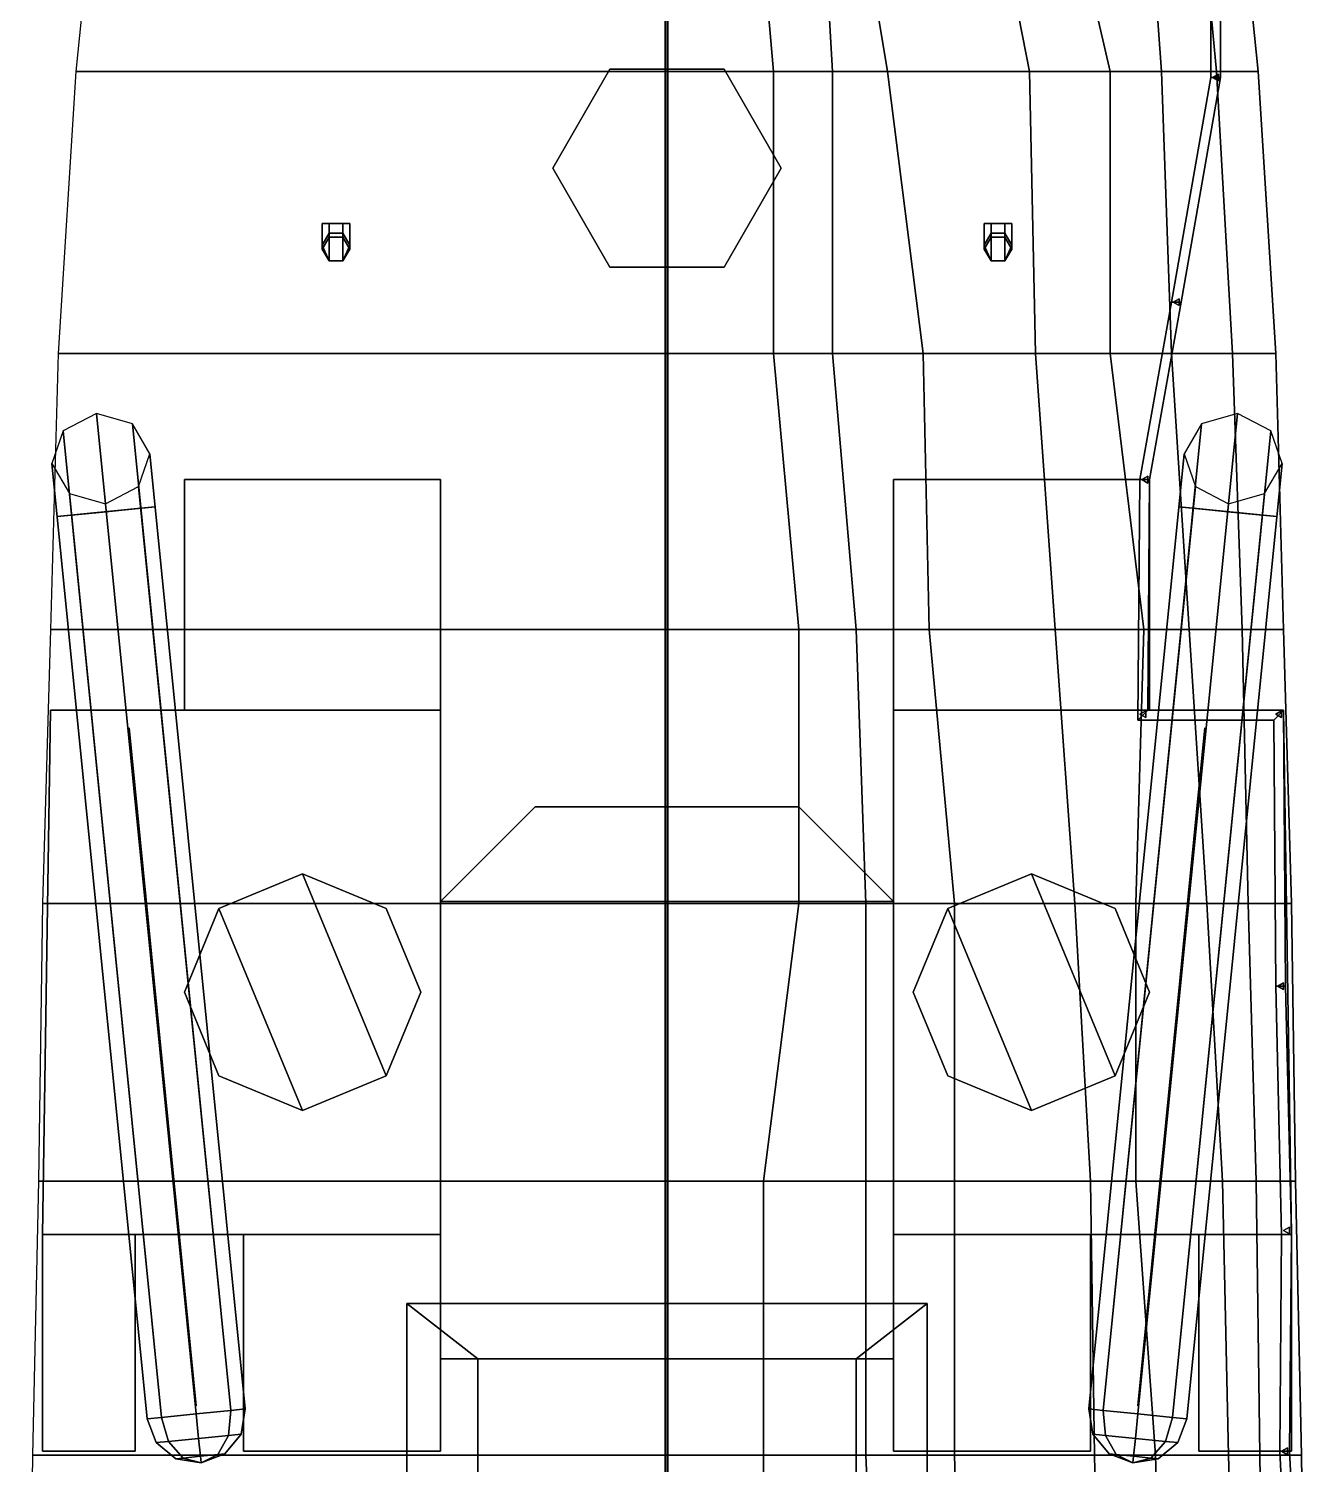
# Model space of a CAD drawing. Extents: x -3.2 to 3.2, y -17.6 to 17.6.
# Drawn here: x -3.24 to 3.24, y 1.46 to 8.75 of the extents above; entities that cross this region are included whole.
import ezdxf

# ---------------------------------------------------------------- set-up
doc = ezdxf.new("R2010")
doc.units = 0
doc.layers.get('0').update_dxf_attribs({"linetype": 'CONTINUOUS'})

msp = doc.modelspace()

# ---------------------------------------------------------------- linework, layer by layer
for points in [[(-0.01, -1.16, 8.38), (0.005, -1.16, 8.39), (0.005, 17.52, 5.0087), (-0.01, 17.52, 5)], [(0.005, -1.16, 8.37), (-0.01, -1.16, 8.38), (-0.01, 17.52, 5), (0.005, 17.52, 4.9913)], [(0.005, -1.16, 8.39), (0.005, -1.16, 8.37), (0.005, 17.52, 4.9913), (0.005, 17.52, 5.0087)], [(-3, 8.53, 2.75), (3, 8.53, 2.75), (2.86, 9.91, 2.84), (-2.86, 9.91, 2.84)], [(0, 9.91, -1.19), (0.42, 9.91, -0.83), (0.54, 8.53, -0.83), (0, 8.53, -1.19)], [(0.84, 8.53, -0.59), (0.54, 8.53, -0.83), (0.42, 9.91, -0.83), (0.76, 9.91, -0.48)], [(1.12, 8.53, -0.27), (0.84, 8.53, -0.59), (0.76, 9.91, -0.48), (0.89, 9.91, -0.27)], [(1.84, 8.53, 0.75), (1.12, 8.53, -0.27), (0.89, 9.91, -0.27), (1.57, 9.91, 0.84)], [(2.25, 8.53, 1.08), (1.84, 8.53, 0.75), (1.57, 9.91, 0.84), (1.93, 9.91, 1.25)], [(2.51, 8.53, 1.22), (2.25, 8.53, 1.08), (1.93, 9.91, 1.25), (2.41, 9.91, 1.53)], [(2.79, 8.53, 1.3), (2.51, 8.53, 1.22), (2.41, 9.91, 1.53), (2.66, 9.91, 1.59)], [(3, 8.53, 2.75), (2.79, 8.53, 1.3), (2.66, 9.91, 1.59), (2.86, 9.91, 2.84)], [(2.81, 8.5, 3.56), (2.81, 9.65, 3.63), (2.76, 9.65, 3.63), (2.76, 8.5, 3.56)], [(2.76, 8.5, 3.56), (2.76, 9.65, 3.63), (2.81, 9.65, 3.63), (2.81, 8.5, 3.56)], [(-3.09, 7.1, 2.67), (3.09, 7.1, 2.67), (3, 8.53, 2.75), (-3, 8.53, 2.75)], [(-0.29, 8.5423, 2.75), (-0.58, 8.04, 2.72), (-0.58, 8.04, 3.7), (-0.29, 8.5423, 3.7)], [(0.29, 8.5423, 2.75), (-0.29, 8.5423, 2.75), (-0.29, 8.5423, 3.7), (0.29, 8.5423, 3.7)], [(0, 8.53, -1.19), (0.54, 8.53, -0.83), (0.54, 7.1, -0.94), (0, 7.1, -1.19)], [(0, -10.87, -0.6973), (0, 8.53, -1.19), (0, 8.53, -1.24), (0, -10.87, -1.47)], [(0, -10.87, -1.47), (0, 8.53, -1.24), (0, 8.53, -1.19), (0, -10.87, -0.6973)], [(0.58, 8.04, 2.72), (0.29, 8.5423, 2.75), (0.29, 8.5423, 3.7), (0.58, 8.04, 3.7)], [(0.84, 7.1, -0.76), (0.54, 7.1, -0.94), (0.54, 8.53, -0.83), (0.84, 8.53, -0.59)], [(1.3, 7.1, -0.27), (0.84, 7.1, -0.76), (0.84, 8.53, -0.59), (1.12, 8.53, -0.27)], [(1.87, 7.1, 0.48), (1.3, 7.1, -0.27), (1.12, 8.53, -0.27), (1.84, 8.53, 0.75)], [(2.25, 7.1, 0.84), (1.87, 7.1, 0.48), (1.84, 8.53, 0.75), (2.25, 8.53, 1.08)], [(2.56, 7.1, 0.97), (2.25, 7.1, 0.84), (2.25, 8.53, 1.08), (2.51, 8.53, 1.22)], [(2.87, 7.1, 1.04), (2.56, 7.1, 0.97), (2.51, 8.53, 1.22), (2.79, 8.53, 1.3)], [(3.09, 7.1, 2.67), (2.87, 7.1, 1.04), (2.79, 8.53, 1.3), (3, 8.53, 2.75)], [(2.56, 7.36, 3.5), (2.76, 8.5, 3.56), (2.81, 8.5, 3.56), (2.61, 7.36, 3.5)], [(2.61, 7.36, 3.5), (2.81, 8.5, 3.56), (2.76, 8.5, 3.56), (2.56, 7.36, 3.5)], [(2.8, 8.5173, 2.74), (2.77, 8.5, 2.74), (2.77, 8.5, 3.56), (2.8, 8.5173, 3.56)], [(2.77, 8.5, 2.74), (2.8, 8.4827, 2.74), (2.8, 8.4827, 3.56), (2.77, 8.5, 3.56)], [(2.8, 8.4827, 2.74), (2.8, 8.5173, 2.74), (2.8, 8.5173, 3.56), (2.8, 8.4827, 3.56)], [(-0.58, 8.04, 2.72), (-0.29, 7.5377, 2.69), (-0.29, 7.5377, 3.7), (-0.58, 8.04, 3.7)], [(0.29, 7.5377, 2.69), (0.58, 8.04, 2.72), (0.58, 8.04, 3.7), (0.29, 7.5377, 3.7)], [(-1.75, 7.76, 3.38), (-1.61, 7.76, 3.38), (-1.645, 7.76, 3.29), (-1.715, 7.76, 3.29)], [(-1.715, 7.76, 3.51), (-1.645, 7.76, 3.51), (-1.61, 7.76, 3.38), (-1.75, 7.76, 3.38)], [(-1.75, 7.65, 3.31), (-1.715, 7.57, 3.37), (-1.715, 7.76, 3.51), (-1.75, 7.76, 3.38)], [(-1.715, 7.7109, 3.2491), (-1.75, 7.65, 3.31), (-1.75, 7.76, 3.38), (-1.715, 7.76, 3.29)], [(-1.645, 7.7109, 3.2491), (-1.715, 7.7109, 3.2491), (-1.715, 7.76, 3.29), (-1.645, 7.76, 3.29)], [(-1.715, 7.57, 3.37), (-1.645, 7.57, 3.37), (-1.645, 7.76, 3.51), (-1.715, 7.76, 3.51)], [(-1.645, 7.57, 3.37), (-1.61, 7.65, 3.31), (-1.61, 7.76, 3.38), (-1.645, 7.76, 3.51)], [(-1.61, 7.65, 3.31), (-1.645, 7.7109, 3.2491), (-1.645, 7.76, 3.29), (-1.61, 7.76, 3.38)], [(1.645, 7.7109, 3.2491), (1.61, 7.65, 3.31), (1.61, 7.76, 3.38), (1.645, 7.76, 3.29)], [(1.61, 7.76, 3.38), (1.75, 7.76, 3.38), (1.715, 7.76, 3.29), (1.645, 7.76, 3.29)], [(1.61, 7.65, 3.31), (1.645, 7.57, 3.37), (1.645, 7.76, 3.51), (1.61, 7.76, 3.38)], [(1.645, 7.76, 3.51), (1.715, 7.76, 3.51), (1.75, 7.76, 3.38), (1.61, 7.76, 3.38)], [(1.645, 7.57, 3.37), (1.715, 7.57, 3.37), (1.715, 7.76, 3.51), (1.645, 7.76, 3.51)], [(1.715, 7.7109, 3.2491), (1.645, 7.7109, 3.2491), (1.645, 7.76, 3.29), (1.715, 7.76, 3.29)], [(1.715, 7.57, 3.37), (1.75, 7.65, 3.31), (1.75, 7.76, 3.38), (1.715, 7.76, 3.51)], [(1.75, 7.65, 3.31), (1.715, 7.7109, 3.2491), (1.715, 7.76, 3.29), (1.75, 7.76, 3.38)], [(-1.715, 7.6906, 3.2), (-1.75, 7.63, 3.2), (-1.75, 7.65, 3.31), (-1.715, 7.7109, 3.2491)], [(-1.715, 7.6906, 2.69), (-1.75, 7.63, 2.69), (-1.75, 7.63, 3.2), (-1.715, 7.6906, 3.2)], [(-1.75, 7.63, 3.2), (-1.715, 7.5694, 3.2), (-1.715, 7.57, 3.37), (-1.75, 7.65, 3.31)], [(-1.645, 7.6906, 3.2), (-1.715, 7.6906, 3.2), (-1.715, 7.7109, 3.2491), (-1.645, 7.7109, 3.2491)], [(-1.645, 7.6906, 2.69), (-1.715, 7.6906, 2.69), (-1.715, 7.6906, 3.2), (-1.645, 7.6906, 3.2)], [(-1.61, 7.63, 3.2), (-1.645, 7.6906, 3.2), (-1.645, 7.7109, 3.2491), (-1.61, 7.65, 3.31)], [(-1.61, 7.63, 2.69), (-1.645, 7.6906, 2.69), (-1.645, 7.6906, 3.2), (-1.61, 7.63, 3.2)], [(-1.645, 7.5694, 3.2), (-1.61, 7.63, 3.2), (-1.61, 7.65, 3.31), (-1.645, 7.57, 3.37)], [(1.645, 7.6906, 3.2), (1.61, 7.63, 3.2), (1.61, 7.65, 3.31), (1.645, 7.7109, 3.2491)], [(1.645, 7.6906, 2.69), (1.61, 7.63, 2.69), (1.61, 7.63, 3.2), (1.645, 7.6906, 3.2)], [(1.61, 7.63, 3.2), (1.645, 7.5694, 3.2), (1.645, 7.57, 3.37), (1.61, 7.65, 3.31)], [(1.715, 7.6906, 3.2), (1.645, 7.6906, 3.2), (1.645, 7.7109, 3.2491), (1.715, 7.7109, 3.2491)], [(1.715, 7.6906, 2.69), (1.645, 7.6906, 2.69), (1.645, 7.6906, 3.2), (1.715, 7.6906, 3.2)], [(1.75, 7.63, 3.2), (1.715, 7.6906, 3.2), (1.715, 7.7109, 3.2491), (1.75, 7.65, 3.31)], [(1.75, 7.63, 2.69), (1.715, 7.6906, 2.69), (1.715, 7.6906, 3.2), (1.75, 7.63, 3.2)], [(1.715, 7.5694, 3.2), (1.75, 7.63, 3.2), (1.75, 7.65, 3.31), (1.715, 7.57, 3.37)], [(-1.75, 7.63, 2.69), (-1.715, 7.5694, 2.69), (-1.715, 7.5694, 3.2), (-1.75, 7.63, 3.2)], [(-1.645, 7.5694, 2.69), (-1.61, 7.63, 2.69), (-1.61, 7.63, 3.2), (-1.645, 7.5694, 3.2)], [(1.61, 7.63, 2.69), (1.645, 7.5694, 2.69), (1.645, 7.5694, 3.2), (1.61, 7.63, 3.2)], [(1.715, 7.5694, 2.69), (1.75, 7.63, 2.69), (1.75, 7.63, 3.2), (1.715, 7.5694, 3.2)], [(-1.715, 7.5694, 3.2), (-1.645, 7.5694, 3.2), (-1.645, 7.57, 3.37), (-1.715, 7.57, 3.37)], [(-1.715, 7.5694, 2.69), (-1.645, 7.5694, 2.69), (-1.645, 7.5694, 3.2), (-1.715, 7.5694, 3.2)], [(-0.29, 7.5377, 2.69), (0.29, 7.5377, 2.69), (0.29, 7.5377, 3.7), (-0.29, 7.5377, 3.7)], [(1.645, 7.5694, 3.2), (1.715, 7.5694, 3.2), (1.715, 7.57, 3.37), (1.645, 7.57, 3.37)], [(1.645, 7.5694, 2.69), (1.715, 7.5694, 2.69), (1.715, 7.5694, 3.2), (1.645, 7.5694, 3.2)], [(2.45, 6.46, 3.46), (2.61, 7.36, 3.5), (2.56, 7.36, 3.5), (2.4, 6.46, 3.46)], [(2.4, 6.46, 3.46), (2.56, 7.36, 3.5), (2.61, 7.36, 3.5), (2.45, 6.46, 3.46)], [(2.6, 7.3773, 2.68), (2.57, 7.36, 2.68), (2.57, 7.36, 3.5), (2.6, 7.3773, 3.5)], [(2.57, 7.36, 2.68), (2.6, 7.3427, 2.68), (2.6, 7.3427, 3.5), (2.57, 7.36, 3.5)], [(2.6, 7.3427, 2.68), (2.6, 7.3773, 2.68), (2.6, 7.3773, 3.5), (2.6, 7.3427, 3.5)], [(-3.13, 5.7, 2.62), (3.13, 5.7, 2.62), (3.09, 7.1, 2.67), (-3.09, 7.1, 2.67)], [(0, 7.1, -1.19), (0.54, 7.1, -0.94), (0.67, 5.7, -0.94), (0, 5.7, -1.19)], [(0.96, 5.7, -0.76), (0.67, 5.7, -0.94), (0.54, 7.1, -0.94), (0.84, 7.1, -0.76)], [(1.33, 5.7, -0.43), (0.96, 5.7, -0.76), (0.84, 7.1, -0.76), (1.3, 7.1, -0.27)], [(1.97, 5.7, 0.31), (1.33, 5.7, -0.43), (1.3, 7.1, -0.27), (1.87, 7.1, 0.48)], [(2.42, 5.7, 0.64), (1.97, 5.7, 0.31), (1.87, 7.1, 0.48), (2.25, 7.1, 0.84)], [(2.65, 5.7, 0.75), (2.42, 5.7, 0.64), (2.25, 7.1, 0.84), (2.56, 7.1, 0.97)], [(2.92, 5.7, 0.83), (2.65, 5.7, 0.75), (2.56, 7.1, 0.97), (2.87, 7.1, 1.04)], [(3.13, 5.7, 2.62), (2.92, 5.7, 0.83), (2.87, 7.1, 1.04), (3.09, 7.1, 2.67)], [(-2.5659, 1.7024, 3.4468), (-2.39, 1.72, 3.52), (-2.8965, 6.7948, 3.52), (-3.0655, 6.7076, 3.4468)], [(-2.39, 1.72, 3.52), (-2.2141, 1.7376, 3.4468), (-2.7137, 6.7427, 3.4468), (-2.8965, 6.7948, 3.52)], [(2.2141, 1.7376, 3.4468), (2.39, 1.72, 3.52), (2.8965, 6.7948, 3.52), (2.7137, 6.7427, 3.4468)], [(2.39, 1.72, 3.52), (2.5659, 1.7024, 3.4468), (3.0655, 6.7076, 3.4468), (2.8965, 6.7948, 3.52)], [(-2.6388, 1.6952, 3.27), (-2.5659, 1.7024, 3.4468), (-3.0655, 6.7076, 3.4468), (-3.1225, 6.5411, 3.27)], [(-2.2141, 1.7376, 3.4468), (-2.1412, 1.7448, 3.27), (-2.6249, 6.5908, 3.27), (-2.7137, 6.7427, 3.4468)], [(2.1412, 1.7448, 3.27), (2.2141, 1.7376, 3.4468), (2.7137, 6.7427, 3.4468), (2.6249, 6.5908, 3.27)], [(2.5659, 1.7024, 3.4468), (2.6388, 1.6952, 3.27), (3.1225, 6.5411, 3.27), (3.0655, 6.7076, 3.4468)], [(-2.1412, 1.7448, 3.27), (-2.2141, 1.7376, 3.0932), (-2.6819, 6.4243, 3.0932), (-2.6249, 6.5908, 3.27)], [(2.2141, 1.7376, 3.0932), (2.1412, 1.7448, 3.27), (2.6249, 6.5908, 3.27), (2.6819, 6.4243, 3.0932)], [(-2.5659, 1.7024, 3.0932), (-2.6388, 1.6952, 3.27), (-3.1225, 6.5411, 3.27), (-3.0337, 6.3892, 3.0932)], [(2.6388, 1.6952, 3.27), (2.5659, 1.7024, 3.0932), (3.0337, 6.3892, 3.0932), (3.1225, 6.5411, 3.27)], [(-2.2141, 1.7376, 3.0932), (-2.39, 1.72, 3.02), (-2.8508, 6.3371, 3.02), (-2.6819, 6.4243, 3.0932)], [(-1.15, 5.29, 3.63), (-1.15, 6.46, 2.64), (-2.45, 6.46, 2.64), (-2.45, 5.29, 3.63)], [(-2.45, 5.29, 3.63), (-2.45, 6.46, 2.64), (-1.15, 6.46, 2.64), (-1.15, 5.29, 3.63)], [(2.45, 5.29, 3.63), (2.45, 6.46, 2.64), (1.15, 6.46, 2.64), (1.15, 5.29, 3.63)], [(1.15, 5.29, 3.63), (1.15, 6.46, 2.64), (2.45, 6.46, 2.64), (2.45, 5.29, 3.63)], [(2.39, 1.72, 3.02), (2.2141, 1.7376, 3.0932), (2.6819, 6.4243, 3.0932), (2.8508, 6.3371, 3.02)], [(2.39, 5.24, 4.29), (2.4, 6.46, 3.46), (2.45, 6.46, 3.46), (2.44, 5.29, 4.29)], [(2.44, 5.29, 4.29), (2.45, 6.46, 3.46), (2.4, 6.46, 3.46), (2.39, 5.24, 4.29)], [(2.44, 6.4773, 2.64), (2.41, 6.46, 2.64), (2.41, 6.46, 3.46), (2.44, 6.4773, 3.46)], [(2.41, 6.46, 2.64), (2.44, 6.4427, 2.64), (2.44, 6.4427, 3.46), (2.41, 6.46, 3.46)], [(2.44, 6.4427, 2.64), (2.44, 6.4773, 2.64), (2.44, 6.4773, 3.46), (2.44, 6.4427, 3.46)], [(-2.39, 1.72, 3.02), (-2.5659, 1.7024, 3.0932), (-3.0337, 6.3892, 3.0932), (-2.8508, 6.3371, 3.02)], [(2.5659, 1.7024, 3.0932), (2.39, 1.72, 3.02), (2.8508, 6.3371, 3.02), (3.0337, 6.3892, 3.0932)], [(-2.5981, 6.3221, 3.27), (-2.671, 6.3148, 3.0932), (-3.0956, 6.2724, 3.27), (-3.0228, 6.2797, 3.4468)], [(-2.671, 6.3148, 3.0932), (-2.8469, 6.2973, 3.02), (-3.0228, 6.2797, 3.0932), (-3.0956, 6.2724, 3.27)], [(-2.671, 6.3148, 3.4468), (-2.5981, 6.3221, 3.27), (-3.0228, 6.2797, 3.4468), (-2.8469, 6.2973, 3.52)], [(3.0956, 6.2724, 3.27), (3.0228, 6.2797, 3.0932), (2.5981, 6.3221, 3.27), (2.671, 6.3148, 3.4468)], [(3.0228, 6.2797, 3.0932), (2.8469, 6.2973, 3.02), (2.671, 6.3148, 3.0932), (2.5981, 6.3221, 3.27)], [(3.0228, 6.2797, 3.4468), (3.0956, 6.2724, 3.27), (2.671, 6.3148, 3.4468), (2.8469, 6.2973, 3.52)], [(-3.17, 4.31, 2.56), (3.17, 4.31, 2.56), (3.13, 5.7, 2.62), (-3.13, 5.7, 2.62)], [(0, 5.7, -1.19), (0.67, 5.7, -0.94), (0.67, 4.31, -1), (0, 4.31, -1.19)], [(1.01, 4.31, -0.83), (0.67, 4.31, -1), (0.67, 5.7, -0.94), (0.96, 5.7, -0.76)], [(1.46, 4.31, -0.43), (1.01, 4.31, -0.83), (0.96, 5.7, -0.76), (1.33, 5.7, -0.43)], [(2.07, 4.31, 0.19), (1.46, 4.31, -0.43), (1.33, 5.7, -0.43), (1.97, 5.7, 0.31)], [(2.38, 4.31, 0.41), (2.07, 4.31, 0.19), (1.97, 5.7, 0.31), (2.42, 5.7, 0.64)], [(2.74, 4.31, 0.58), (2.38, 4.31, 0.41), (2.42, 5.7, 0.64), (2.65, 5.7, 0.75)], [(2.95, 4.31, 0.64), (2.74, 4.31, 0.58), (2.65, 5.7, 0.75), (2.92, 5.7, 0.83)], [(3.17, 4.31, 2.56), (2.95, 4.31, 0.64), (2.92, 5.7, 0.83), (3.13, 5.7, 2.62)], [(-1.15, 2.63, 3.63), (-1.15, 5.29, 3.63), (-3.13, 5.29, 3.63), (-3.17, 2.63, 3.63)], [(-3.17, 2.63, 3.63), (-3.13, 5.29, 3.63), (-1.15, 5.29, 3.63), (-1.15, 2.63, 3.63)], [(1.15, 2.63, 3.63), (1.15, 5.29, 3.63), (3.13, 5.29, 3.63), (3.17, 2.63, 3.63)], [(3.17, 2.63, 3.63), (3.13, 5.29, 3.63), (1.15, 5.29, 3.63), (1.15, 2.63, 3.63)], [(3.08, 5.24, 4.29), (2.39, 5.24, 4.29), (2.44, 5.29, 4.29), (3.13, 5.29, 4.29)], [(3.13, 5.29, 4.29), (2.44, 5.29, 4.29), (2.39, 5.24, 4.29), (3.08, 5.24, 4.29)], [(2.43, 5.2873, 3.63), (2.4, 5.27, 3.63), (2.4, 5.27, 4.29), (2.43, 5.2873, 4.29)], [(2.4, 5.27, 3.63), (2.43, 5.2527, 3.63), (2.43, 5.2527, 4.29), (2.4, 5.27, 4.29)], [(2.43, 5.2527, 3.63), (2.43, 5.2873, 3.63), (2.43, 5.2873, 4.29), (2.43, 5.2527, 4.29)], [(3.14, 3.89, 4.29), (3.13, 5.29, 4.29), (3.08, 5.24, 4.29), (3.09, 3.89, 4.29)], [(3.09, 3.89, 4.29), (3.08, 5.24, 4.29), (3.13, 5.29, 4.29), (3.14, 3.89, 4.29)], [(3.12, 5.2873, 3.63), (3.09, 5.27, 3.63), (3.09, 5.27, 4.29), (3.12, 5.2873, 4.29)], [(3.09, 5.27, 3.63), (3.12, 5.2527, 3.63), (3.12, 5.2527, 4.29), (3.09, 5.27, 4.29)], [(3.12, 5.2527, 3.63), (3.12, 5.2873, 3.63), (3.12, 5.2873, 4.29), (3.12, 5.2527, 4.29)], [(-2.39, 1.76, 2.48), (-2.71, 4.98, 2.55), (-2.73, 5.2, 3.02), (-2.39, 1.76, 3.02)], [(-2.39, 1.76, 3.02), (-2.73, 5.2, 3.02), (-2.71, 4.98, 2.55), (-2.39, 1.76, 2.48)], [(2.39, 1.76, 3.02), (2.73, 5.2, 3.02), (2.71, 4.98, 2.55), (2.39, 1.76, 2.48)], [(2.39, 1.76, 2.48), (2.71, 4.98, 2.55), (2.73, 5.2, 3.02), (2.39, 1.76, 3.02)], [(-0.67, 4.8, 4.58), (-0.67, 4.8, 2.58), (-1.15, 4.32, 2.55), (-1.15, 4.32, 4.74)], [(1.15, 4.32, 4.74), (0.67, 4.8, 4.58), (-0.67, 4.8, 4.58), (-1.15, 4.32, 4.74)], [(0.67, 4.8, 4.58), (0.67, 4.8, 2.58), (-0.67, 4.8, 2.58), (-0.67, 4.8, 4.58)], [(1.15, 4.32, 2.55), (0.67, 4.8, 2.58), (0.67, 4.8, 4.58), (1.15, 4.32, 4.74)], [(-1.85, 4.46, 2.56), (-2.2743, 4.2843, 2.55), (-2.2743, 4.2843, 4.76), (-1.85, 4.46, 4.76)], [(-2.2743, 4.2843, 3.76), (-1.85, 4.46, 3.76), (-1.85, 4.46, 4.76), (-2.2743, 4.2843, 4.76)], [(-1.4257, 3.4357, 3.76), (-1.85, 4.46, 3.76), (-2.2743, 4.2843, 3.76), (-1.85, 3.26, 3.76)], [(-1.4257, 4.2843, 2.55), (-1.85, 4.46, 2.56), (-1.85, 4.46, 4.76), (-1.4257, 4.2843, 4.76)], [(-1.85, 4.46, 3.76), (-1.4257, 4.2843, 3.76), (-1.4257, 4.2843, 4.76), (-1.85, 4.46, 4.76)], [(-1.25, 3.86, 3.76), (-1.4257, 4.2843, 3.76), (-1.85, 4.46, 3.76), (-1.4257, 3.4357, 3.76)], [(1.85, 4.46, 2.56), (1.4257, 4.2843, 2.55), (1.4257, 4.2843, 4.76), (1.85, 4.46, 4.76)], [(1.4257, 4.2843, 3.76), (1.85, 4.46, 3.76), (1.85, 4.46, 4.76), (1.4257, 4.2843, 4.76)], [(2.2743, 3.4357, 3.76), (1.85, 4.46, 3.76), (1.4257, 4.2843, 3.76), (1.85, 3.26, 3.76)], [(2.2743, 4.2843, 2.55), (1.85, 4.46, 2.56), (1.85, 4.46, 4.76), (2.2743, 4.2843, 4.76)], [(1.85, 4.46, 3.76), (2.2743, 4.2843, 3.76), (2.2743, 4.2843, 4.76), (1.85, 4.46, 4.76)], [(2.45, 3.86, 3.76), (2.2743, 4.2843, 3.76), (1.85, 4.46, 3.76), (2.2743, 3.4357, 3.76)], [(-3.19, 2.9, 2.53), (3.19, 2.9, 2.53), (3.17, 4.31, 2.56), (-3.17, 4.31, 2.56)], [(-1.15, 4.32, 4.74), (-1.15, 4.32, 2.55), (-1.15, 2, 2.49), (-1.15, 2, 4.74)], [(1.15, 2, 4.74), (1.15, 4.32, 4.74), (-1.15, 4.32, 4.74), (-1.15, 2, 4.74)], [(0, 4.31, -1.19), (0.67, 4.31, -1), (0.49, 2.9, -1.08), (0, 2.9, -1.19)], [(1.01, 2.9, -0.88), (0.49, 2.9, -1.08), (0.67, 4.31, -1), (1.01, 4.31, -0.83)], [(1.46, 2.9, -0.54), (1.01, 2.9, -0.88), (1.01, 4.31, -0.83), (1.46, 4.31, -0.43)], [(1.15, 2, 2.49), (1.15, 4.32, 2.55), (1.15, 4.32, 4.74), (1.15, 2, 4.74)], [(2.15, 2.9, 0.1), (1.46, 2.9, -0.54), (1.46, 4.31, -0.43), (2.07, 4.31, 0.19)], [(2.38, 2.9, 0.25), (2.15, 2.9, 0.1), (2.07, 4.31, 0.19), (2.38, 4.31, 0.41)], [(2.82, 2.9, 0.44), (2.38, 2.9, 0.25), (2.38, 4.31, 0.41), (2.74, 4.31, 0.58)], [(2.99, 2.9, 0.49), (2.82, 2.9, 0.44), (2.74, 4.31, 0.58), (2.95, 4.31, 0.64)], [(3.19, 2.9, 2.53), (2.99, 2.9, 0.49), (2.95, 4.31, 0.64), (3.17, 4.31, 2.56)], [(-2.2743, 4.2843, 2.55), (-2.45, 3.86, 2.55), (-2.45, 3.86, 4.76), (-2.2743, 4.2843, 4.76)], [(-2.45, 3.86, 3.76), (-2.2743, 4.2843, 3.76), (-2.2743, 4.2843, 4.76), (-2.45, 3.86, 4.76)], [(-1.85, 3.26, 3.76), (-2.2743, 4.2843, 3.76), (-2.45, 3.86, 3.76), (-2.2743, 3.4357, 3.76)], [(-1.25, 3.86, 2.55), (-1.4257, 4.2843, 2.55), (-1.4257, 4.2843, 4.76), (-1.25, 3.86, 4.76)], [(-1.4257, 4.2843, 3.76), (-1.25, 3.86, 3.76), (-1.25, 3.86, 4.76), (-1.4257, 4.2843, 4.76)], [(1.4257, 4.2843, 2.55), (1.25, 3.86, 2.55), (1.25, 3.86, 4.76), (1.4257, 4.2843, 4.76)], [(1.25, 3.86, 3.76), (1.4257, 4.2843, 3.76), (1.4257, 4.2843, 4.76), (1.25, 3.86, 4.76)], [(1.85, 3.26, 3.76), (1.4257, 4.2843, 3.76), (1.25, 3.86, 3.76), (1.4257, 3.4357, 3.76)], [(2.45, 3.86, 2.55), (2.2743, 4.2843, 2.55), (2.2743, 4.2843, 4.76), (2.45, 3.86, 4.76)], [(2.2743, 4.2843, 3.76), (2.45, 3.86, 3.76), (2.45, 3.86, 4.76), (2.2743, 4.2843, 4.76)], [(3.17, 2.63, 4.29), (3.14, 3.89, 4.29), (3.09, 3.89, 4.29), (3.12, 2.63, 4.29)], [(3.12, 2.63, 4.29), (3.09, 3.89, 4.29), (3.14, 3.89, 4.29), (3.17, 2.63, 4.29)], [(3.13, 3.9073, 3.63), (3.1, 3.89, 3.63), (3.1, 3.89, 4.29), (3.13, 3.9073, 4.29)], [(3.1, 3.89, 3.63), (3.13, 3.8727, 3.63), (3.13, 3.8727, 4.29), (3.1, 3.89, 4.29)], [(3.13, 3.8727, 3.63), (3.13, 3.9073, 3.63), (3.13, 3.9073, 4.29), (3.13, 3.8727, 4.29)], [(-2.45, 3.86, 2.55), (-2.2743, 3.4357, 2.54), (-2.2743, 3.4357, 4.76), (-2.45, 3.86, 4.76)], [(-2.2743, 3.4357, 3.76), (-2.45, 3.86, 3.76), (-2.45, 3.86, 4.76), (-2.2743, 3.4357, 4.76)], [(-1.4257, 3.4357, 2.54), (-1.25, 3.86, 2.55), (-1.25, 3.86, 4.76), (-1.4257, 3.4357, 4.76)], [(-1.25, 3.86, 3.76), (-1.4257, 3.4357, 3.76), (-1.4257, 3.4357, 4.76), (-1.25, 3.86, 4.76)], [(1.25, 3.86, 2.55), (1.4257, 3.4357, 2.54), (1.4257, 3.4357, 4.76), (1.25, 3.86, 4.76)], [(1.4257, 3.4357, 3.76), (1.25, 3.86, 3.76), (1.25, 3.86, 4.76), (1.4257, 3.4357, 4.76)], [(2.2743, 3.4357, 2.54), (2.45, 3.86, 2.55), (2.45, 3.86, 4.76), (2.2743, 3.4357, 4.76)], [(2.45, 3.86, 3.76), (2.2743, 3.4357, 3.76), (2.2743, 3.4357, 4.76), (2.45, 3.86, 4.76)], [(-2.2743, 3.4357, 2.54), (-1.85, 3.26, 2.53), (-1.85, 3.26, 4.76), (-2.2743, 3.4357, 4.76)], [(-1.85, 3.26, 3.76), (-2.2743, 3.4357, 3.76), (-2.2743, 3.4357, 4.76), (-1.85, 3.26, 4.76)], [(-1.85, 3.26, 2.53), (-1.4257, 3.4357, 2.54), (-1.4257, 3.4357, 4.76), (-1.85, 3.26, 4.76)], [(-1.4257, 3.4357, 3.76), (-1.85, 3.26, 3.76), (-1.85, 3.26, 4.76), (-1.4257, 3.4357, 4.76)], [(1.4257, 3.4357, 2.54), (1.85, 3.26, 2.53), (1.85, 3.26, 4.76), (1.4257, 3.4357, 4.76)], [(1.85, 3.26, 3.76), (1.4257, 3.4357, 3.76), (1.4257, 3.4357, 4.76), (1.85, 3.26, 4.76)], [(1.85, 3.26, 2.53), (2.2743, 3.4357, 2.54), (2.2743, 3.4357, 4.76), (1.85, 3.26, 4.76)], [(2.2743, 3.4357, 3.76), (1.85, 3.26, 3.76), (1.85, 3.26, 4.76), (2.2743, 3.4357, 4.76)], [(-3.22, 1.51, 2.48), (3.22, 1.51, 2.48), (3.19, 2.9, 2.53), (-3.19, 2.9, 2.53)], [(0, 2.9, -1.19), (0.49, 2.9, -1.08), (0.49, 1.51, -1.11), (0, 1.51, -1.19)], [(1.01, 1.51, -0.93), (0.49, 1.51, -1.11), (0.49, 2.9, -1.08), (1.01, 2.9, -0.88)], [(1.46, 1.51, -0.63), (1.01, 1.51, -0.93), (1.01, 2.9, -0.88), (1.46, 2.9, -0.54)], [(2.17, 1.51, -0.01), (1.46, 1.51, -0.63), (1.46, 2.9, -0.54), (2.15, 2.9, 0.1)], [(2.48, 1.51, 0.17), (2.17, 1.51, -0.01), (2.15, 2.9, 0.1), (2.38, 2.9, 0.25)], [(2.85, 1.51, 0.33), (2.48, 1.51, 0.17), (2.38, 2.9, 0.25), (2.82, 2.9, 0.44)], [(3.01, 1.51, 0.35), (2.85, 1.51, 0.33), (2.82, 2.9, 0.44), (2.99, 2.9, 0.49)], [(3.22, 1.51, 2.48), (3.01, 1.51, 0.35), (2.99, 2.9, 0.49), (3.19, 2.9, 2.53)], [(-2.7, 1.53, 2.48), (-2.7, 2.63, 3.63), (-3.17, 2.63, 3.63), (-3.17, 1.53, 2.48)], [(-3.17, 1.53, 2.48), (-3.17, 2.63, 3.63), (-2.7, 2.63, 3.63), (-2.7, 1.53, 2.48)], [(-2.15, 1.53, 2.48), (-2.15, 2.63, 3.63), (-1.15, 2.63, 3.63), (-1.15, 1.53, 2.48)], [(-1.15, 1.53, 2.48), (-1.15, 2.63, 3.63), (-2.15, 2.63, 3.63), (-2.15, 1.53, 2.48)], [(1.15, 1.53, 2.48), (1.15, 2.63, 3.63), (2.15, 2.63, 3.63), (2.15, 1.53, 2.48)], [(2.15, 1.53, 2.48), (2.15, 2.63, 3.63), (1.15, 2.63, 3.63), (1.15, 1.53, 2.48)], [(3.17, 1.53, 2.48), (3.17, 2.63, 3.63), (2.7, 2.63, 3.63), (2.7, 1.53, 2.48)], [(2.7, 1.53, 2.48), (2.7, 2.63, 3.63), (3.17, 2.63, 3.63), (3.17, 1.53, 2.48)], [(3.11, 1.53, 3.13), (3.12, 2.63, 4.29), (3.17, 2.63, 4.29), (3.16, 1.53, 3.13)], [(3.16, 1.53, 3.13), (3.17, 2.63, 4.29), (3.12, 2.63, 4.29), (3.11, 1.53, 3.13)], [(3.16, 2.6673, 3.63), (3.13, 2.65, 3.63), (3.13, 2.65, 4.29), (3.16, 2.6673, 4.29)], [(3.13, 2.65, 3.63), (3.16, 2.6327, 3.63), (3.16, 2.6327, 4.29), (3.13, 2.65, 4.29)], [(3.16, 2.6327, 3.63), (3.16, 2.6673, 3.63), (3.16, 2.6673, 4.29), (3.16, 2.6327, 4.29)], [(-1.32, 2.28, 5.03), (-1.32, 2.28, 4.87), (-1.32, -0.2469, 4.87), (-1.32, -0.2469, 5.03)], [(-0.96, -0.05, 5.03), (-0.96, 2, 5.03), (-1.32, 2.28, 5.03), (-1.32, -0.2469, 5.03)], [(1.32, 2.28, 5.03), (1.32, 2.28, 4.87), (-1.32, 2.28, 4.87), (-1.32, 2.28, 5.03)], [(-1.32, -0.2469, 4.87), (-1.32, 2.28, 4.87), (-0.96, 2, 4.87), (-0.96, -0.05, 4.87)], [(-0.96, 2, 5.03), (0.96, 2, 5.03), (1.32, 2.28, 5.03), (-1.32, 2.28, 5.03)], [(-1.32, 2.28, 4.87), (1.32, 2.28, 4.87), (0.96, 2, 4.87), (-0.96, 2, 4.87)], [(0.96, 2, 5.03), (0.96, -0.05, 5.03), (1.32, -0.2469, 5.03), (1.32, 2.28, 5.03)], [(1.32, 2.28, 4.87), (1.32, -0.2469, 4.87), (0.96, -0.05, 4.87), (0.96, 2, 4.87)], [(1.32, -0.2469, 4.87), (1.32, 2.28, 4.87), (1.32, 2.28, 5.03), (1.32, -0.2469, 5.03)], [(-1.15, 2, 4.74), (-1.15, 2, 2.49), (1.15, 2, 2.49), (1.15, 2, 4.74)], [(-0.96, 2, 5.03), (-0.96, 2, 2.49), (-0.96, -0.05, 2.42), (-0.96, -0.05, 5.03)], [(0.96, -0.05, 3.57), (0.96, 2, 3.57), (-0.96, 2, 3.57), (-0.96, -0.05, 3.57)], [(0.96, 2, 5.03), (0.96, 2, 4.74), (-0.96, 2, 4.74), (-0.96, 2, 5.03)], [(0.96, 2, 4.74), (0.96, 2, 5.03), (-0.96, 2, 5.03), (-0.96, 2, 4.74)], [(-0.96, 2, 5.03), (-0.96, -0.05, 5.03), (-0.96, -0.05, 3.57), (-0.96, 2, 3.57)], [(0.96, -0.05, 2.42), (0.96, 2, 2.49), (0.96, 2, 5.03), (0.96, -0.05, 5.03)], [(0.96, -0.05, 5.03), (0.96, 2, 5.03), (0.96, 2, 3.57), (0.96, -0.05, 3.57)], [(-2.5299, 1.5804, 3.4231), (-2.5659, 1.7024, 3.4468), (-2.6388, 1.6952, 3.27), (-2.593, 1.5741, 3.27)], [(-2.593, 1.5741, 3.27), (-2.6388, 1.6952, 3.27), (-2.5659, 1.7024, 3.0932), (-2.5299, 1.5804, 3.1169)], [(-2.3776, 1.5956, 3.4865), (-2.39, 1.72, 3.52), (-2.5659, 1.7024, 3.4468), (-2.5299, 1.5804, 3.4231)], [(-2.5299, 1.5804, 3.1169), (-2.5659, 1.7024, 3.0932), (-2.39, 1.72, 3.02), (-2.3776, 1.5956, 3.0535)], [(-2.2252, 1.6108, 3.4231), (-2.2141, 1.7376, 3.4468), (-2.39, 1.72, 3.52), (-2.3776, 1.5956, 3.4865)], [(-2.3776, 1.5956, 3.0535), (-2.39, 1.72, 3.02), (-2.2141, 1.7376, 3.0932), (-2.2252, 1.6108, 3.1169)], [(-2.1621, 1.6171, 3.27), (-2.1412, 1.7448, 3.27), (-2.2141, 1.7376, 3.4468), (-2.2252, 1.6108, 3.4231)], [(-2.2252, 1.6108, 3.1169), (-2.2141, 1.7376, 3.0932), (-2.1412, 1.7448, 3.27), (-2.1621, 1.6171, 3.27)], [(2.1621, 1.6171, 3.27), (2.1412, 1.7448, 3.27), (2.2141, 1.7376, 3.0932), (2.2252, 1.6108, 3.1169)], [(2.2252, 1.6108, 3.4231), (2.2141, 1.7376, 3.4468), (2.1412, 1.7448, 3.27), (2.1621, 1.6171, 3.27)], [(2.2252, 1.6108, 3.1169), (2.2141, 1.7376, 3.0932), (2.39, 1.72, 3.02), (2.3776, 1.5956, 3.0535)], [(2.3776, 1.5956, 3.4865), (2.39, 1.72, 3.52), (2.2141, 1.7376, 3.4468), (2.2252, 1.6108, 3.4231)], [(2.3776, 1.5956, 3.0535), (2.39, 1.72, 3.02), (2.5659, 1.7024, 3.0932), (2.5299, 1.5804, 3.1169)], [(2.5299, 1.5804, 3.4231), (2.5659, 1.7024, 3.4468), (2.39, 1.72, 3.52), (2.3776, 1.5956, 3.4865)], [(2.5299, 1.5804, 3.1169), (2.5659, 1.7024, 3.0932), (2.6388, 1.6952, 3.27), (2.593, 1.5741, 3.27)], [(2.593, 1.5741, 3.27), (2.6388, 1.6952, 3.27), (2.5659, 1.7024, 3.4468), (2.5299, 1.5804, 3.4231)], [(-2.2805, 1.5133, 3.3584), (-2.2252, 1.6108, 3.4231), (-2.3776, 1.5956, 3.4865), (-2.3685, 1.5046, 3.395)], [(-2.3685, 1.5046, 3.145), (-2.3776, 1.5956, 3.0535), (-2.2252, 1.6108, 3.1169), (-2.2805, 1.5133, 3.1816)], [(-2.2441, 1.517, 3.27), (-2.1621, 1.6171, 3.27), (-2.2252, 1.6108, 3.4231), (-2.2805, 1.5133, 3.3584)], [(-2.2805, 1.5133, 3.1816), (-2.2252, 1.6108, 3.1169), (-2.1621, 1.6171, 3.27), (-2.2441, 1.517, 3.27)], [(2.2441, 1.517, 3.27), (2.1621, 1.6171, 3.27), (2.2252, 1.6108, 3.1169), (2.2805, 1.5133, 3.1816)], [(2.2805, 1.5133, 3.3584), (2.2252, 1.6108, 3.4231), (2.1621, 1.6171, 3.27), (2.2441, 1.517, 3.27)], [(2.2805, 1.5133, 3.1816), (2.2252, 1.6108, 3.1169), (2.3776, 1.5956, 3.0535), (2.3685, 1.5046, 3.145)], [(2.3685, 1.5046, 3.395), (2.3776, 1.5956, 3.4865), (2.2252, 1.6108, 3.4231), (2.2805, 1.5133, 3.3584)], [(-2.4564, 1.4958, 3.3584), (-2.5299, 1.5804, 3.4231), (-2.593, 1.5741, 3.27), (-2.4929, 1.4921, 3.27)], [(-2.4929, 1.4921, 3.27), (-2.593, 1.5741, 3.27), (-2.5299, 1.5804, 3.1169), (-2.4564, 1.4958, 3.1816)], [(-2.3685, 1.5046, 3.395), (-2.3776, 1.5956, 3.4865), (-2.5299, 1.5804, 3.4231), (-2.4564, 1.4958, 3.3584)], [(-2.4564, 1.4958, 3.1816), (-2.5299, 1.5804, 3.1169), (-2.3776, 1.5956, 3.0535), (-2.3685, 1.5046, 3.145)], [(2.3685, 1.5046, 3.145), (2.3776, 1.5956, 3.0535), (2.5299, 1.5804, 3.1169), (2.4564, 1.4958, 3.1816)], [(2.4564, 1.4958, 3.3584), (2.5299, 1.5804, 3.4231), (2.3776, 1.5956, 3.4865), (2.3685, 1.5046, 3.395)], [(2.4564, 1.4958, 3.1816), (2.5299, 1.5804, 3.1169), (2.593, 1.5741, 3.27), (2.4929, 1.4921, 3.27)], [(2.4929, 1.4921, 3.27), (2.593, 1.5741, 3.27), (2.5299, 1.5804, 3.4231), (2.4564, 1.4958, 3.3584)], [(3.2, 0.74, 3.13), (3.16, 1.53, 3.13), (3.11, 1.53, 3.13), (3.15, 0.74, 3.13)], [(3.15, 0.74, 3.13), (3.11, 1.53, 3.13), (3.16, 1.53, 3.13), (3.2, 0.74, 3.13)], [(3.15, 1.5473, 2.47), (3.12, 1.53, 2.47), (3.12, 1.53, 3.13), (3.15, 1.5473, 3.13)], [(3.12, 1.53, 2.47), (3.15, 1.5127, 2.47), (3.15, 1.5127, 3.13), (3.12, 1.53, 3.13)], [(3.15, 1.5127, 2.47), (3.15, 1.5473, 2.47), (3.15, 1.5473, 3.13), (3.15, 1.5127, 3.13)], [(-3.24, 0.11, 2.45), (3.24, 0.11, 2.45), (3.22, 1.51, 2.48), (-3.22, 1.51, 2.48)], [(-2.3652, 1.4712, 3.27), (-2.4564, 1.4958, 3.3584), (-2.4929, 1.4921, 3.27), (-2.3652, 1.4712, 3.27)], [(-2.3652, 1.4712, 3.27), (-2.4929, 1.4921, 3.27), (-2.4564, 1.4958, 3.1816), (-2.3652, 1.4712, 3.27)], [(-2.3652, 1.4712, 3.27), (-2.3685, 1.5046, 3.395), (-2.4564, 1.4958, 3.3584), (-2.3652, 1.4712, 3.27)], [(-2.3652, 1.4712, 3.27), (-2.4564, 1.4958, 3.1816), (-2.3685, 1.5046, 3.145), (-2.3652, 1.4712, 3.27)], [(-2.3652, 1.4712, 3.27), (-2.2805, 1.5133, 3.3584), (-2.3685, 1.5046, 3.395), (-2.3652, 1.4712, 3.27)], [(-2.3652, 1.4712, 3.27), (-2.3685, 1.5046, 3.145), (-2.2805, 1.5133, 3.1816), (-2.3652, 1.4712, 3.27)], [(-2.3652, 1.4712, 3.27), (-2.2441, 1.517, 3.27), (-2.2805, 1.5133, 3.3584), (-2.3652, 1.4712, 3.27)], [(-2.3652, 1.4712, 3.27), (-2.2805, 1.5133, 3.1816), (-2.2441, 1.517, 3.27), (-2.3652, 1.4712, 3.27)], [(0, 1.51, -1.19), (0.49, 1.51, -1.11), (0.49, 0.11, -1.14), (0, 0.11, -1.19)], [(1.07, 0.11, -0.93), (0.49, 0.11, -1.14), (0.49, 1.51, -1.11), (1.01, 1.51, -0.93)], [(1.5, 0.11, -0.63), (1.07, 0.11, -0.93), (1.01, 1.51, -0.93), (1.46, 1.51, -0.63)], [(2.2, 0.11, -0.1), (1.5, 0.11, -0.63), (1.46, 1.51, -0.63), (2.17, 1.51, -0.01)], [(2.52, 0.11, 0.1), (2.2, 0.11, -0.1), (2.17, 1.51, -0.01), (2.48, 1.51, 0.17)], [(2.3652, 1.4712, 3.27), (2.2441, 1.517, 3.27), (2.2805, 1.5133, 3.1816), (2.3652, 1.4712, 3.27)], [(2.3652, 1.4712, 3.27), (2.2805, 1.5133, 3.3584), (2.2441, 1.517, 3.27), (2.3652, 1.4712, 3.27)], [(2.3652, 1.4712, 3.27), (2.2805, 1.5133, 3.1816), (2.3685, 1.5046, 3.145), (2.3652, 1.4712, 3.27)], [(2.3652, 1.4712, 3.27), (2.3685, 1.5046, 3.395), (2.2805, 1.5133, 3.3584), (2.3652, 1.4712, 3.27)], [(2.3652, 1.4712, 3.27), (2.3685, 1.5046, 3.145), (2.4564, 1.4958, 3.1816), (2.3652, 1.4712, 3.27)], [(2.3652, 1.4712, 3.27), (2.4564, 1.4958, 3.3584), (2.3685, 1.5046, 3.395), (2.3652, 1.4712, 3.27)], [(2.3652, 1.4712, 3.27), (2.4564, 1.4958, 3.1816), (2.4929, 1.4921, 3.27), (2.3652, 1.4712, 3.27)], [(2.3652, 1.4712, 3.27), (2.4929, 1.4921, 3.27), (2.4564, 1.4958, 3.3584), (2.3652, 1.4712, 3.27)], [(2.89, 0.11, 0.23), (2.52, 0.11, 0.1), (2.48, 1.51, 0.17), (2.85, 1.51, 0.33)], [(3.03, 0.11, 0.25), (2.89, 0.11, 0.23), (2.85, 1.51, 0.33), (3.01, 1.51, 0.35)], [(3.24, 0.11, 2.45), (3.03, 0.11, 0.25), (3.01, 1.51, 0.35), (3.22, 1.51, 2.48)]]:
    msp.add_3dface(points)

doc.saveas('drawing.dxf')
